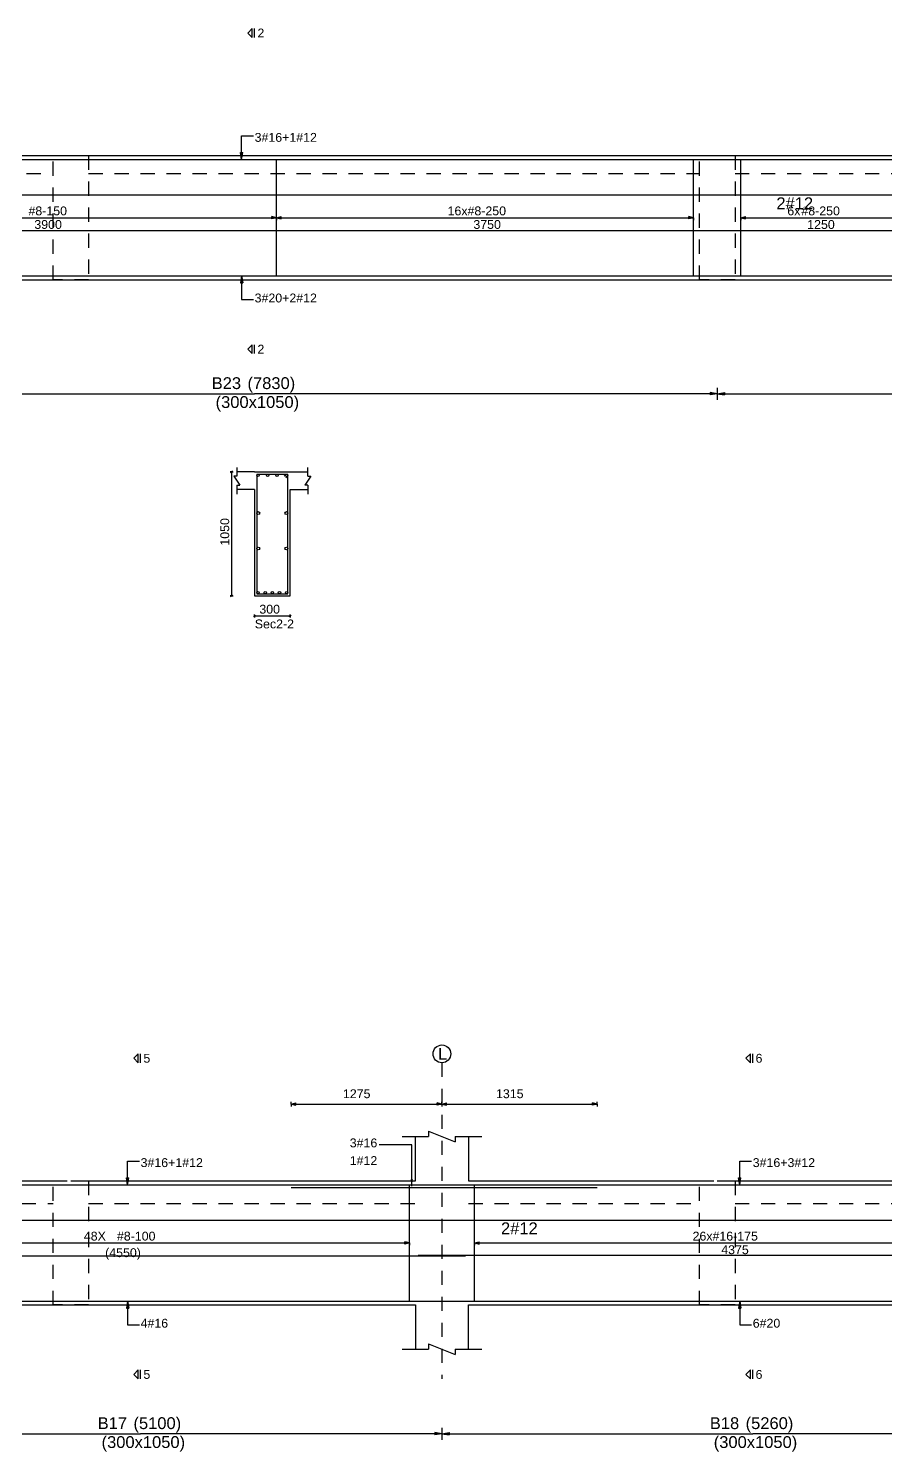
# Model space of a CAD drawing. Extents: x 0 to 98, y 3 to 248.
# Drawn here: x 12.34 to 19.59, y 123.25 to 135.29 of the extents above; entities that cross this region are included whole.
import ezdxf

# ---------------------------------------------------------------- set-up
doc = ezdxf.new("R2010")
doc.units = 0
doc.linetypes.add('ACAD_ISO02W100', pattern=[15, 12, -3])
for name, color, linetype in [('Axisline', 1, 'CONTINUOUS'), ('Axisline_Name', 2, 'CONTINUOUS'), ('Beam_bottombarlabeling', 2, 'CONTINUOUS'), ('Beam_Cross_Label', 4, 'CONTINUOUS'), ('Beam_CrossSection', 2, 'CONTINUOUS'), ('Beam_Dimensions_LS', 3, 'CONTINUOUS'), ('Beam_NameLS', 6, 'CONTINUOUS'), ('Beam_topbarsLabeling', 2, 'CONTINUOUS'), ('dim_all', 7, 'CONTINUOUS'), ('Extra_Topsteel_Labeling', 2, 'CONTINUOUS'), ('Extrabars', 7, 'CONTINUOUS'), ('Longsection', 2, 'CONTINUOUS'), ('main_botbars', 4, 'CONTINUOUS'), ('main_topbars', 4, 'CONTINUOUS'), ('SecondaryBeam', 2, 'CONTINUOUS'), ('SectionLine', 4, 'CONTINUOUS'), ('Sidefacebar', 140, 'CONTINUOUS'), ('Slabline', 253, 'CONTINUOUS'), ('span_dim', 7, 'CONTINUOUS'), ('spanline', 7, 'CONTINUOUS'), ('Stirrup_bar', 1, 'CONTINUOUS'), ('Stirrup_Dia_Spacing', 2, 'CONTINUOUS'), ('Stirrup_Length', 7, 'CONTINUOUS'), ('Stirrup_Numbers', 2, 'CONTINUOUS')]:
    doc.layers.add(name, color=color, linetype=linetype)
doc.styles.add('STRUDS_Arial', font='ARIAL.TTF', dxfattribs={"height": 0.04})

msp = doc.modelspace()

# ---------------------------------------------------------------- linework, layer by layer
at = {"layer": 'Axisline', "linetype": 'ACAD_ISO02W100', "ltscale": 0.01}
msp.add_line((15.84, 126.543), (15.84, 123.868), dxfattribs=at)
at = {"layer": 'Axisline'}
msp.add_circle((15.84, 126.618), 0.075, dxfattribs=at)
at = {"layer": 'Beam_bottombarlabeling'}
for p, q in [((14.145, 133.201), (14.135, 133.141)), ((14.145, 133.201), (14.145, 133.001)), ((14.145, 133.201), (14.155, 133.141)), ((14.135, 133.141), (14.155, 133.141)), ((14.145, 133.001), (14.245, 133.001)), ((13.18, 124.526), (13.17, 124.466)), ((13.18, 124.526), (13.18, 124.326)), ((13.18, 124.526), (13.19, 124.466)), ((18.36, 124.526), (18.35, 124.466)), ((18.36, 124.526), (18.36, 124.326)), ((18.36, 124.526), (18.37, 124.466)), ((13.17, 124.466), (13.19, 124.466)), ((18.35, 124.466), (18.37, 124.466)), ((13.18, 124.326), (13.28, 124.326)), ((18.36, 124.326), (18.46, 124.326))]:
    msp.add_line(p, q, dxfattribs=at)
for points in [[(14.145, 133.201), (14.135, 133.141), (14.145, 133.201), (14.155, 133.141)], [(13.18, 124.526), (13.17, 124.466), (13.18, 124.526), (13.19, 124.466)], [(18.36, 124.526), (18.35, 124.466), (18.36, 124.526), (18.37, 124.466)]]:
    msp.add_solid(points, dxfattribs=at)
at = {"layer": 'Beam_CrossSection'}
for p, q in [((14.105, 131.505), (14.08, 131.505)), ((14.08, 131.505), (14.13, 131.43)), ((14.105, 131.58), (14.105, 131.505)), ((14.255, 131.543), (14.105, 131.543)), ((14.255, 131.543), (14.555, 131.543)), ((14.255, 131.543), (14.255, 131.543)), ((14.555, 131.543), (14.555, 131.543)), ((14.555, 131.543), (14.705, 131.543)), ((14.73, 131.505), (14.68, 131.43)), ((14.705, 131.505), (14.705, 131.58)), ((14.705, 131.505), (14.73, 131.505)), ((14.105, 131.43), (14.105, 131.355)), ((14.105, 131.43), (14.13, 131.43)), ((14.255, 131.393), (14.105, 131.393)), ((14.255, 131.393), (14.255, 130.493)), ((14.555, 130.493), (14.555, 131.393)), ((14.555, 131.393), (14.705, 131.393)), ((14.705, 131.43), (14.68, 131.43)), ((14.705, 131.43), (14.705, 131.355)), ((14.255, 130.493), (14.555, 130.493))]:
    msp.add_line(p, q, dxfattribs=at)
at = {"layer": 'Beam_topbarsLabeling'}
for p, q in [((14.145, 134.185), (14.145, 134.385)), ((14.145, 134.385), (14.245, 134.385)), ((14.145, 134.185), (14.135, 134.245)), ((14.135, 134.245), (14.155, 134.245)), ((14.145, 134.185), (14.155, 134.245)), ((14.145, 134.245), (14.15, 134.245)), ((13.18, 125.51), (13.18, 125.71)), ((13.18, 125.71), (13.28, 125.71)), ((18.36, 125.51), (18.36, 125.71)), ((18.36, 125.71), (18.46, 125.71)), ((13.18, 125.51), (13.17, 125.57)), ((13.17, 125.57), (13.19, 125.57)), ((13.18, 125.51), (13.19, 125.57)), ((13.18, 125.57), (13.185, 125.57)), ((18.36, 125.51), (18.35, 125.57)), ((18.35, 125.57), (18.37, 125.57)), ((18.36, 125.51), (18.37, 125.57)), ((18.36, 125.57), (18.365, 125.57))]:
    msp.add_line(p, q, dxfattribs=at)
for points in [[(14.145, 134.185), (14.135, 134.245), (14.145, 134.185), (14.155, 134.245)], [(13.18, 125.51), (13.17, 125.57), (13.18, 125.51), (13.19, 125.57)], [(18.36, 125.51), (18.35, 125.57), (18.36, 125.51), (18.37, 125.57)]]:
    msp.add_solid(points, dxfattribs=at)
at = {"layer": 'dim_all'}
for p, q in [((14.06, 131.543), (14.0475, 131.543)), ((14.06, 131.543), (14.0512, 131.534)), ((14.06, 131.543), (14.0688, 131.551)), ((14.06, 131.543), (14.0725, 131.543)), ((14.06, 131.543), (14.06, 130.493)), ((14.06, 130.493), (14.0475, 130.493)), ((14.06, 130.493), (14.0512, 130.484)), ((14.06, 130.493), (14.0688, 130.501)), ((14.06, 130.493), (14.0725, 130.493)), ((14.255, 130.323), (14.2462, 130.314)), ((14.255, 130.323), (14.255, 130.335)), ((14.255, 130.323), (14.2638, 130.331)), ((14.255, 130.323), (14.255, 130.31)), ((14.255, 130.323), (14.555, 130.323)), ((14.555, 130.323), (14.5462, 130.314)), ((14.555, 130.323), (14.555, 130.335)), ((14.555, 130.323), (14.5638, 130.331)), ((14.555, 130.323), (14.555, 130.31)), ((14.565, 126.193), (14.565, 126.213)), ((14.565, 126.193), (14.565, 126.213)), ((14.565, 126.193), (14.565, 126.205)), ((14.565, 126.193), (14.565, 126.205)), ((14.565, 126.193), (14.565, 126.205)), ((14.565, 126.193), (14.565, 126.205)), ((14.565, 126.193), (14.605, 126.203)), ((14.565, 126.193), (14.605, 126.203)), ((14.565, 126.193), (14.565, 126.173)), ((14.565, 126.193), (14.605, 126.183)), ((14.565, 126.193), (14.565, 126.18)), ((14.565, 126.193), (14.565, 126.18)), ((14.565, 126.193), (17.155, 126.193)), ((14.565, 126.193), (14.565, 126.173)), ((14.565, 126.193), (14.605, 126.183)), ((14.565, 126.193), (14.565, 126.18)), ((14.565, 126.193), (14.565, 126.18)), ((14.565, 126.193), (17.155, 126.193)), ((14.605, 126.183), (14.605, 126.203)), ((14.605, 126.183), (14.605, 126.203)), ((15.84, 126.193), (15.8, 126.203)), ((15.8, 126.183), (15.8, 126.203)), ((15.84, 126.193), (15.8, 126.203)), ((15.8, 126.183), (15.8, 126.203)), ((15.84, 126.193), (15.8, 126.203)), ((15.8, 126.183), (15.8, 126.203)), ((15.84, 126.193), (15.8, 126.203)), ((15.8, 126.183), (15.8, 126.203)), ((15.84, 126.193), (15.8, 126.183)), ((15.84, 126.193), (15.8, 126.183)), ((15.84, 126.193), (15.8, 126.183)), ((15.84, 126.193), (15.8, 126.183)), ((15.84, 126.193), (15.84, 126.213)), ((15.84, 126.193), (15.84, 126.213)), ((15.84, 126.193), (15.84, 126.213)), ((15.84, 126.193), (15.84, 126.213)), ((15.84, 126.193), (15.84, 126.213)), ((15.84, 126.193), (15.84, 126.213)), ((15.84, 126.193), (15.84, 126.213)), ((15.84, 126.193), (15.84, 126.213)), ((15.84, 126.193), (15.84, 126.205)), ((15.84, 126.193), (15.84, 126.205)), ((15.84, 126.193), (15.84, 126.205)), ((15.84, 126.193), (15.84, 126.205)), ((15.84, 126.193), (15.84, 126.205)), ((15.84, 126.193), (15.84, 126.205)), ((15.84, 126.193), (15.84, 126.205)), ((15.84, 126.193), (15.84, 126.205)), ((15.84, 126.193), (15.88, 126.203)), ((15.84, 126.193), (15.88, 126.203)), ((15.84, 126.193), (15.88, 126.203)), ((15.84, 126.193), (15.88, 126.203)), ((15.84, 126.193), (15.84, 126.173)), ((15.84, 126.193), (15.88, 126.183)), ((15.84, 126.193), (15.84, 126.173)), ((15.84, 126.193), (15.84, 126.18)), ((15.84, 126.193), (15.84, 126.18)), ((15.84, 126.193), (15.84, 126.18)), ((15.84, 126.193), (15.84, 126.18)), ((15.84, 126.193), (15.84, 126.193)), ((15.84, 126.193), (15.84, 126.173)), ((15.84, 126.193), (15.88, 126.183)), ((15.84, 126.193), (15.84, 126.173)), ((15.84, 126.193), (15.84, 126.173)), ((15.84, 126.193), (15.88, 126.183)), ((15.84, 126.193), (15.84, 126.173)), ((15.84, 126.193), (15.84, 126.18)), ((15.84, 126.193), (15.84, 126.18)), ((15.84, 126.193), (15.84, 126.18)), ((15.84, 126.193), (15.84, 126.18)), ((15.84, 126.193), (15.84, 126.193)), ((15.84, 126.193), (15.84, 126.173)), ((15.84, 126.193), (15.88, 126.183)), ((15.84, 126.193), (15.84, 126.173)), ((15.88, 126.183), (15.88, 126.203)), ((15.88, 126.183), (15.88, 126.203)), ((15.88, 126.183), (15.88, 126.203)), ((15.88, 126.183), (15.88, 126.203)), ((17.155, 126.193), (17.115, 126.203)), ((17.115, 126.183), (17.115, 126.203)), ((17.155, 126.193), (17.115, 126.203)), ((17.115, 126.183), (17.115, 126.203)), ((17.155, 126.193), (17.115, 126.183)), ((17.155, 126.193), (17.115, 126.183)), ((17.155, 126.193), (17.155, 126.213)), ((17.155, 126.193), (17.155, 126.213)), ((17.155, 126.193), (17.155, 126.205)), ((17.155, 126.193), (17.155, 126.205)), ((17.155, 126.193), (17.155, 126.205)), ((17.155, 126.193), (17.155, 126.205)), ((17.155, 126.193), (17.155, 126.173)), ((17.155, 126.193), (17.155, 126.18)), ((17.155, 126.193), (17.155, 126.18)), ((17.155, 126.193), (17.155, 126.173)), ((17.155, 126.193), (17.155, 126.18)), ((17.155, 126.193), (17.155, 126.18))]:
    msp.add_line(p, q, dxfattribs=at)
for points in [[(14.565, 126.193), (14.605, 126.203), (14.565, 126.193), (14.605, 126.183)], [(14.565, 126.193), (14.605, 126.203), (14.565, 126.193), (14.605, 126.183)], [(15.84, 126.193), (15.8, 126.203), (15.84, 126.193), (15.8, 126.183)], [(15.84, 126.193), (15.8, 126.203), (15.84, 126.193), (15.8, 126.183)], [(15.84, 126.193), (15.8, 126.203), (15.84, 126.193), (15.8, 126.183)], [(15.84, 126.193), (15.8, 126.203), (15.84, 126.193), (15.8, 126.183)], [(15.84, 126.193), (15.88, 126.203), (15.84, 126.193), (15.88, 126.183)], [(15.84, 126.193), (15.88, 126.203), (15.84, 126.193), (15.88, 126.183)], [(15.84, 126.193), (15.88, 126.203), (15.84, 126.193), (15.88, 126.183)], [(15.84, 126.193), (15.88, 126.203), (15.84, 126.193), (15.88, 126.183)], [(17.155, 126.193), (17.115, 126.203), (17.155, 126.193), (17.115, 126.183)], [(17.155, 126.193), (17.115, 126.203), (17.155, 126.193), (17.115, 126.183)]]:
    msp.add_solid(points, dxfattribs=at)
at = {"layer": 'Extra_Topsteel_Labeling'}
for p, q in [((15.585, 125.847), (15.31, 125.847)), ((15.585, 125.497), (15.585, 125.847))]:
    msp.add_line(p, q, dxfattribs=at)
msp.add_solid([(15.585, 125.497), (15.575, 125.557), (15.585, 125.497), (15.595, 125.557)], dxfattribs=at)
at = {"layer": 'Extrabars'}
msp.add_line((17.155, 125.485), (14.565, 125.485), dxfattribs=at)
msp.add_line((17.155, 125.485), (14.565, 125.485), dxfattribs=at)
at = {"layer": 'Longsection'}
for p, q in [((10.565, 134.218), (12.85, 134.218)), ((12.7, 134.218), (18.32, 134.218)), ((18.17, 134.218), (23.79, 134.218)), ((10.565, 133.168), (12.55, 133.168)), ((12.55, 133.168), (18.32, 133.168)), ((18.02, 133.168), (23.79, 133.168)), ((15.7275, 125.963), (15.7275, 125.918)), ((15.7275, 125.963), (15.9525, 125.873)), ((15.5025, 125.918), (15.615, 125.918)), ((15.5025, 125.918), (15.7275, 125.918)), ((15.615, 125.543), (15.615, 125.918)), ((15.9525, 125.918), (15.9525, 125.873)), ((15.9525, 125.918), (16.1775, 125.918)), ((16.065, 125.918), (16.065, 125.543)), ((10.965, 125.543), (12.55, 125.543)), ((12.7, 125.543), (15.615, 125.543)), ((16.065, 125.543), (18.02, 125.543)), ((18.17, 125.543), (20.875, 125.543)), ((10.965, 124.493), (12.55, 124.493)), ((12.55, 124.493), (15.615, 124.493)), ((15.615, 124.493), (15.615, 124.118)), ((16.065, 124.118), (16.065, 124.493)), ((16.065, 124.493), (18.02, 124.493)), ((18.02, 124.493), (20.875, 124.493)), ((15.7275, 124.163), (15.7275, 124.118)), ((15.7275, 124.163), (15.9525, 124.073)), ((15.5025, 124.118), (15.615, 124.118)), ((15.5025, 124.118), (15.7275, 124.118)), ((15.9525, 124.118), (15.9525, 124.073)), ((15.9525, 124.118), (16.1775, 124.118))]:
    msp.add_line(p, q, dxfattribs=at)
at = {"layer": 'main_botbars'}
for p, q in [((10.14, 134.185), (18.145, 134.185)), ((18.045, 134.185), (23.765, 134.185)), ((10.165, 133.201), (18.27, 133.201)), ((18.07, 133.201), (18.07, 133.201)), ((18.07, 133.201), (23.74, 133.201)), ((10.54, 125.51), (16.04, 125.51)), ((15.64, 125.51), (21.3, 125.51)), ((10.565, 124.526), (16.015, 124.526)), ((15.665, 124.526), (15.665, 124.526)), ((15.665, 124.526), (21.275, 124.526))]:
    msp.add_line(p, q, dxfattribs=at)
for centre in [(14.2838, 130.521), (14.3444, 130.521), (14.405, 130.521), (14.4656, 130.521), (14.5263, 130.521)]:
    msp.add_circle(centre, 0.01, dxfattribs=at)
at = {"layer": 'main_topbars'}
for centre in [(14.2838, 131.514), (14.3646, 131.514), (14.4454, 131.514), (14.5263, 131.514)]:
    msp.add_circle(centre, 0.01, dxfattribs=at)
at = {"layer": 'SecondaryBeam', "linetype": 'ACAD_ISO02W100', "ltscale": 0.01}
for p, q in [((12.55, 134.218), (12.85, 134.218)), ((12.55, 133.168), (12.55, 134.218)), ((12.85, 134.218), (12.85, 133.168)), ((18.02, 134.218), (18.32, 134.218)), ((18.02, 133.168), (18.02, 134.218)), ((18.32, 134.218), (18.32, 133.168)), ((12.85, 133.168), (12.55, 133.168)), ((18.32, 133.168), (18.02, 133.168)), ((12.55, 125.543), (12.85, 125.543)), ((12.55, 124.493), (12.55, 125.543)), ((12.85, 125.543), (12.85, 124.493)), ((18.02, 125.543), (18.32, 125.543)), ((18.02, 124.493), (18.02, 125.543)), ((18.32, 125.543), (18.32, 124.493)), ((12.85, 124.493), (12.55, 124.493)), ((18.32, 124.493), (18.02, 124.493))]:
    msp.add_line(p, q, dxfattribs=at)
at = {"layer": 'SectionLine'}
for p, q in [((14.235, 135.293), (14.1975, 135.255)), ((14.235, 135.218), (14.1975, 135.255)), ((14.235, 135.218), (14.235, 135.293)), ((14.255, 135.218), (14.255, 135.293)), ((14.235, 132.618), (14.1975, 132.58)), ((14.235, 132.543), (14.1975, 132.58)), ((14.235, 132.543), (14.235, 132.618)), ((14.255, 132.543), (14.255, 132.618)), ((13.27, 126.618), (13.2325, 126.58)), ((13.27, 126.543), (13.2325, 126.58)), ((13.27, 126.543), (13.27, 126.618)), ((13.29, 126.543), (13.29, 126.618)), ((18.45, 126.618), (18.4125, 126.58)), ((18.45, 126.543), (18.4125, 126.58)), ((18.45, 126.543), (18.45, 126.618)), ((18.47, 126.543), (18.47, 126.618)), ((13.27, 123.943), (13.2325, 123.905)), ((13.27, 123.868), (13.2325, 123.905)), ((13.27, 123.868), (13.27, 123.943)), ((13.29, 123.868), (13.29, 123.943)), ((18.45, 123.943), (18.4125, 123.905)), ((18.45, 123.868), (18.4125, 123.905)), ((18.45, 123.868), (18.45, 123.943)), ((18.47, 123.868), (18.47, 123.943))]:
    msp.add_line(p, q, dxfattribs=at)
at = {"layer": 'Sidefacebar'}
for p, q in [((10.14, 133.885), (18.295, 133.885)), ((18.045, 133.885), (23.765, 133.885)), ((10.14, 133.585), (18.295, 133.585)), ((18.045, 133.585), (23.765, 133.585)), ((10.54, 125.21), (16.04, 125.21)), ((15.64, 125.212), (21.3, 125.212)), ((10.54, 124.91), (16.04, 124.91)), ((15.64, 124.915), (21.3, 124.915))]:
    msp.add_line(p, q, dxfattribs=at)
for centre in [(14.286, 131.194), (14.524, 131.194), (14.286, 130.894), (14.524, 130.894)]:
    msp.add_circle(centre, 0.012, dxfattribs=at)
at = {"layer": 'Slabline', "linetype": 'ACAD_ISO02W100', "ltscale": 0.01}
for p, q in [((10.565, 134.068), (12.55, 134.068)), ((12.85, 134.068), (18.02, 134.068)), ((18.32, 134.068), (23.49, 134.068)), ((10.965, 125.353), (12.55, 125.353)), ((12.85, 125.353), (15.615, 125.353)), ((16.065, 125.353), (18.02, 125.353)), ((18.32, 125.353), (20.875, 125.353))]:
    msp.add_line(p, q, dxfattribs=at)
at = {"layer": 'spanline'}
for p, q in [((18.17, 132.203), (18.11, 132.213)), ((18.11, 132.213), (18.11, 132.193)), ((18.17, 132.253), (18.17, 132.153)), ((18.17, 132.253), (18.17, 132.153)), ((18.17, 132.203), (18.23, 132.213)), ((18.23, 132.213), (18.23, 132.193)), ((10.34, 132.203), (14.255, 132.203)), ((18.17, 132.203), (14.255, 132.203)), ((18.17, 132.203), (18.11, 132.193)), ((18.17, 132.203), (20.905, 132.203)), ((18.17, 132.203), (18.23, 132.193)), ((15.84, 123.453), (15.84, 123.353)), ((15.84, 123.453), (15.84, 123.353)), ((10.74, 123.403), (13.29, 123.403)), ((15.84, 123.403), (13.29, 123.403)), ((15.84, 123.403), (15.78, 123.413)), ((15.78, 123.413), (15.78, 123.393)), ((15.84, 123.403), (15.78, 123.393)), ((15.84, 123.403), (15.9, 123.413)), ((15.84, 123.403), (18.47, 123.403)), ((15.84, 123.403), (15.9, 123.393)), ((15.9, 123.413), (15.9, 123.393)), ((21.1, 123.403), (18.47, 123.403))]:
    msp.add_line(p, q, dxfattribs=at)
for points in [[(18.17, 132.203), (18.11, 132.213), (18.17, 132.203), (18.11, 132.193)], [(18.17, 132.203), (18.23, 132.213), (18.17, 132.203), (18.23, 132.193)], [(15.84, 123.403), (15.78, 123.413), (15.84, 123.403), (15.78, 123.393)], [(15.84, 123.403), (15.9, 123.413), (15.84, 123.403), (15.9, 123.393)]]:
    msp.add_solid(points, dxfattribs=at)
at = {"layer": 'Stirrup_bar'}
for p, q in [((14.44, 133.201), (14.44, 134.185)), ((17.97, 133.201), (17.97, 134.185)), ((18.37, 133.201), (18.37, 134.185)), ((14.2738, 131.524), (14.2738, 130.511)), ((14.2738, 131.524), (14.5363, 131.524)), ((14.5192, 131.521), (14.505, 131.507)), ((14.5333, 131.507), (14.5192, 131.493)), ((14.5363, 130.511), (14.5363, 131.524)), ((14.2738, 130.511), (14.5363, 130.511)), ((15.565, 124.526), (15.565, 125.51)), ((16.115, 124.526), (16.115, 125.51))]:
    msp.add_line(p, q, dxfattribs=at)
at = {"layer": 'Stirrup_Length'}
for p, q in [((10.54, 133.693), (17.97, 133.693)), ((14.44, 133.693), (14.4, 133.703)), ((14.4, 133.683), (14.4, 133.703)), ((14.44, 133.693), (14.4, 133.683)), ((14.44, 133.693), (14.44, 133.713)), ((14.44, 133.693), (14.44, 133.713)), ((14.44, 133.693), (14.48, 133.703)), ((14.44, 133.693), (14.44, 133.673)), ((14.44, 133.693), (14.48, 133.683)), ((14.44, 133.693), (14.44, 133.673)), ((14.48, 133.683), (14.48, 133.703)), ((17.97, 133.693), (17.93, 133.703)), ((17.93, 133.683), (17.93, 133.703)), ((17.97, 133.693), (17.93, 133.683)), ((17.97, 133.693), (17.97, 133.713)), ((17.97, 133.693), (17.97, 133.673)), ((18.37, 133.693), (18.37, 133.713)), ((18.37, 133.693), (18.41, 133.703)), ((18.37, 133.693), (23.44, 133.693)), ((18.37, 133.693), (18.37, 133.673)), ((18.37, 133.693), (18.41, 133.683)), ((18.41, 133.683), (18.41, 133.703)), ((11.015, 125.018), (15.565, 125.018)), ((15.565, 125.018), (15.525, 125.028)), ((15.525, 125.008), (15.525, 125.028)), ((15.565, 125.018), (15.525, 125.008)), ((15.565, 125.018), (15.565, 125.038)), ((15.565, 125.018), (15.565, 124.998)), ((16.115, 125.018), (16.115, 125.038)), ((16.115, 125.018), (16.155, 125.028)), ((16.115, 125.018), (20.825, 125.018)), ((16.115, 125.018), (16.115, 124.998)), ((16.115, 125.018), (16.155, 125.008)), ((16.155, 125.008), (16.155, 125.028))]:
    msp.add_line(p, q, dxfattribs=at)
for points in [[(14.44, 133.693), (14.4, 133.702), (14.44, 133.693), (14.4, 133.683)], [(14.44, 133.693), (14.48, 133.702), (14.44, 133.693), (14.48, 133.683)], [(17.97, 133.693), (17.93, 133.702), (17.97, 133.693), (17.93, 133.683)], [(18.37, 133.693), (18.41, 133.702), (18.37, 133.693), (18.41, 133.683)], [(15.565, 125.018), (15.525, 125.028), (15.565, 125.018), (15.525, 125.008)], [(16.115, 125.018), (16.155, 125.028), (16.115, 125.018), (16.155, 125.008)]]:
    msp.add_solid(points, dxfattribs=at)

# ---------------------------------------------------------------- texts
at = {"layer": 'Axisline_Name', "style": 'STRUDS_Arial'}
msp.add_text('L', height=0.1, dxfattribs=at).set_placement((15.807, 126.568))
at = {"layer": 'Beam_bottombarlabeling', "style": 'STRUDS_Arial'}
for s, p in [('3#20+2#12', (14.255, 132.976)), ('4#16', (13.29, 124.301)), ('6#20', (18.47, 124.301))]:
    msp.add_text(s, height=0.075, dxfattribs=at).set_placement(p)
at = {"layer": 'Beam_Cross_Label', "style": 'STRUDS_Arial'}
msp.add_text('Sec2-2', height=0.075, dxfattribs=at).set_placement((14.2565, 130.218))
at = {"layer": 'Beam_Dimensions_LS', "style": 'STRUDS_Arial'}
for p in [(13.925, 132.083), (12.96, 123.283), (18.14, 123.283)]:
    msp.add_text('(300x1050)', height=0.1, dxfattribs=at).set_placement(p)
at = {"layer": 'Beam_NameLS', "style": 'STRUDS_Arial'}
for s, p in [('B23', (13.892, 132.243)), ('B17', (12.927, 123.443)), ('B18', (18.107, 123.443))]:
    msp.add_text(s, height=0.1, dxfattribs=at).set_placement(p)
at = {"layer": 'Beam_topbarsLabeling', "style": 'STRUDS_Arial'}
for s, p in [('3#16+1#12', (14.255, 134.335)), ('3#16+1#12', (13.29, 125.66)), ('3#16+3#12', (18.47, 125.66))]:
    msp.add_text(s, height=0.075, dxfattribs=at).set_placement(p)
at = {"layer": 'dim_all', "style": 'STRUDS_Arial'}
msp.add_text('1050', height=0.075, rotation=90, dxfattribs=at).set_placement((14.04, 130.918))
for s, p in [('300', (14.295, 130.343)), ('1275', (15.0025, 126.243)), ('1275', (15.0025, 126.243)), ('1315', (16.2975, 126.243)), ('1315', (16.2975, 126.243))]:
    msp.add_text(s, height=0.075, dxfattribs=at).set_placement(p)
at = {"layer": 'Extra_Topsteel_Labeling', "style": 'STRUDS_Arial'}
for s, p in [('3#16', (15.06, 125.827)), ('1#12', (15.06, 125.677))]:
    msp.add_text(s, height=0.075, dxfattribs=at).set_placement(p)
at = {"layer": 'SectionLine', "style": 'STRUDS_Arial'}
for s, p in [('2', (14.279, 135.218)), ('2', (14.279, 132.543)), ('5', (13.314, 126.543)), ('6', (18.494, 126.543)), ('5', (13.314, 123.868)), ('6', (18.494, 123.868))]:
    msp.add_text(s, height=0.075, dxfattribs=at).set_placement(p)
at = {"layer": 'Sidefacebar', "style": 'STRUDS_Arial'}
for p in [(18.67, 133.765), (16.34, 125.092)]:
    msp.add_text('2#12', height=0.1, dxfattribs=at).set_placement(p)
at = {"layer": 'span_dim', "style": 'STRUDS_Arial'}
for s, p in [(' (7830) ', (14.156, 132.243)), (' (5100) ', (13.191, 123.443)), (' (5260) ', (18.371, 123.443))]:
    msp.add_text(s, height=0.1, dxfattribs=at).set_placement(p)
at = {"layer": 'Stirrup_Dia_Spacing', "style": 'STRUDS_Arial'}
for s, p in [('#8-150', (12.3415, 133.713)), ('#8-250', (16.0565, 133.713)), ('#8-250', (18.8815, 133.713)), ('3900', (12.391, 133.598)), ('3750', (16.106, 133.598)), ('1250', (18.931, 133.598)), ('#8-100', (13.09, 125.038)), ('#16-175', (18.1293, 125.038)), ('4375', (18.2035, 124.923))]:
    msp.add_text(s, height=0.075, dxfattribs=at).set_placement(p)
at = {"layer": 'Stirrup_Length', "style": 'STRUDS_Arial'}
msp.add_text('(4550)', height=0.075, dxfattribs=at).set_placement((12.99, 124.898))
at = {"layer": 'Stirrup_Numbers', "style": 'STRUDS_Arial'}
for s, p in [('16x', (15.888, 133.713)), ('6x', (18.7625, 133.713)), ('48X', (12.81, 125.038)), ('26x', (17.9608, 125.038))]:
    msp.add_text(s, height=0.075, dxfattribs=at).set_placement(p)

doc.saveas('drawing.dxf')
